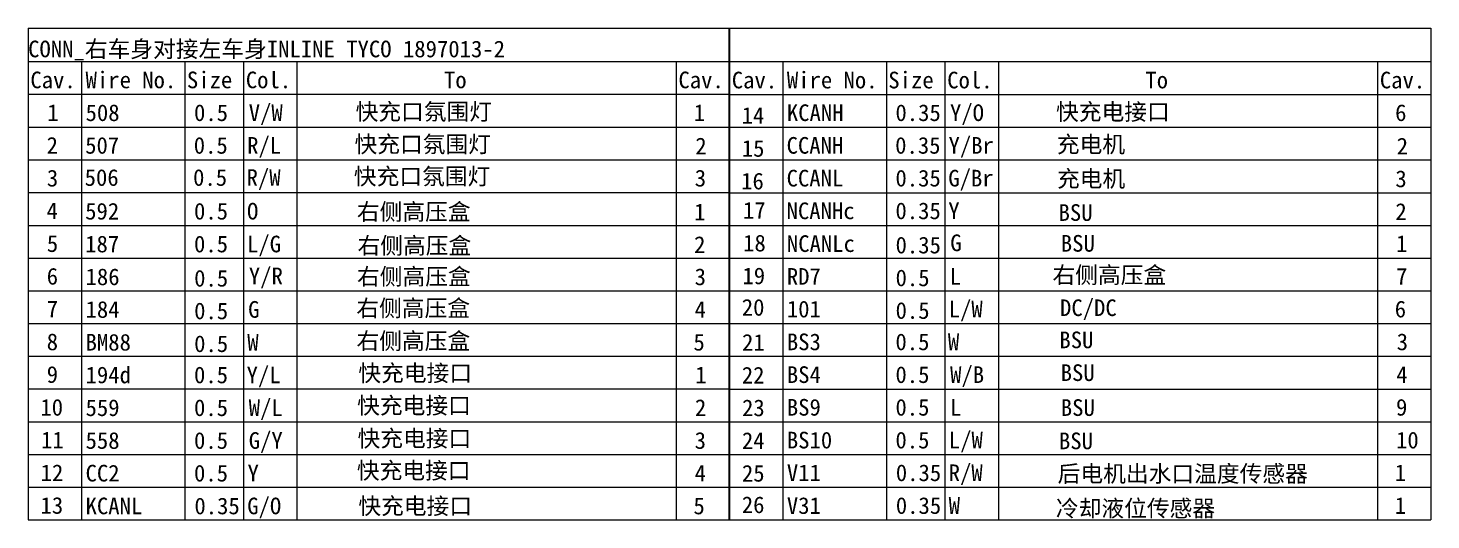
# Model space of a CAD drawing. Header units: millimetres. Extents: x 17 to 3784, y 12 to 1382.
# Drawn here: x 2236.9 to 2343.4, y 698.3 to 735.7 of the extents above; entities that cross this region are included whole.
import ezdxf

# ---------------------------------------------------------------- set-up
doc = ezdxf.new("R2010")
doc.units = ezdxf.units.MM
doc.styles.add('FangSong_GB2312_Style', font='simfang.ttf')

msp = doc.modelspace()

# ---------------------------------------------------------------- linework, layer by layer
at = {"color": 7, "linetype": 'Continuous', "lineweight": 13}
for points in [[(2236.93, 735.7), (2290.16, 735.7)], [(2236.93, 735.7), (2236.93, 698.35)], [(2290.15, 735.7), (2343.39, 735.7)], [(2343.39, 735.7), (2343.39, 698.35)], [(2236.93, 733.15), (2290.16, 733.15)], [(2240.98, 733.15), (2240.98, 698.35)], [(2248.83, 733.15), (2248.83, 698.35)], [(2253.28, 733.15), (2253.28, 698.35)], [(2290.15, 733.15), (2343.39, 733.15)], [(2339.33, 733.15), (2339.33, 698.35)], [(2236.93, 730.67), (2290.16, 730.67)], [(2290.15, 730.66), (2343.39, 730.66)], [(2236.93, 728.18), (2290.16, 728.18)], [(2290.15, 728.18), (2343.39, 728.18)], [(2236.93, 725.69), (2290.16, 725.69)], [(2290.15, 725.69), (2343.39, 725.69)], [(2236.93, 723.21), (2290.16, 723.21)], [(2290.15, 723.2), (2343.39, 723.2)], [(2236.93, 720.72), (2290.16, 720.72)], [(2290.15, 720.72), (2343.39, 720.72)], [(2236.93, 718.24), (2290.16, 718.24)], [(2290.15, 718.23), (2343.39, 718.23)], [(2236.93, 715.75), (2290.16, 715.75)], [(2290.15, 715.75), (2343.39, 715.75)]]:
    msp.add_lwpolyline(points, dxfattribs=at)
at = {"color": 0, "linetype": 'Continuous', "lineweight": 13}
for points in [[(2290.1, 735.68), (2290.1, 698.35)], [(2290.15, 735.69), (2290.15, 698.35)], [(2257.33, 733.15), (2257.33, 698.35)], [(2286.11, 733.15), (2286.11, 698.35)], [(2294.21, 733.15), (2294.21, 698.35)], [(2302.06, 733.15), (2302.06, 698.35)], [(2306.5, 733.15), (2306.5, 698.35)], [(2310.56, 733.15), (2310.56, 698.35)], [(2236.93, 713.27), (2290.16, 713.27)], [(2290.15, 713.26), (2343.39, 713.26)], [(2236.93, 710.78), (2290.16, 710.78)], [(2290.15, 710.78), (2343.39, 710.78)], [(2236.93, 708.3), (2290.16, 708.3)], [(2290.15, 708.29), (2343.39, 708.29)], [(2236.93, 705.81), (2290.16, 705.81)], [(2290.15, 705.81), (2343.39, 705.81)], [(2236.93, 703.32), (2290.16, 703.32)], [(2290.15, 703.32), (2343.39, 703.32)], [(2236.93, 700.84), (2290.16, 700.84)], [(2290.15, 700.83), (2343.39, 700.83)], [(2236.93, 698.35), (2290.16, 698.35)], [(2290.15, 698.35), (2343.39, 698.35)]]:
    msp.add_lwpolyline(points, dxfattribs=at)

# ---------------------------------------------------------------- texts
at = {"color": 7, "linetype": 'Continuous', "style": 'FangSong_GB2312_Style'}
for s, height, p in [('CONN_右车身对接左车身INLINE TYCO 1897013-2', 1.2655, (2236.93, 733.48)), ('Cav.', 1.265, (2237.1, 731.13)), ('Wire No.', 1.265, (2241.29, 731.13)), ('Size', 1.265, (2248.98, 731.13)), ('Col.', 1.265, (2253.45, 731.13)), ('To', 1.265, (2268.49, 731.13)), ('Cav.', 1.265, (2286.28, 731.13)), ('Cav.', 1.265, (2290.33, 731.12)), ('Wire No.', 1.265, (2294.51, 731.12)), ('Size', 1.265, (2302.21, 731.12)), ('Col.', 1.265, (2306.68, 731.12)), ('To', 1.265, (2321.72, 731.12)), ('Cav.', 1.265, (2339.51, 731.12)), ('1', 1.27, (2238.38, 728.64)), ('508', 1.265, (2241.29, 728.64)), ('0.5', 1.265, (2249.52, 728.64)), ('V/W', 1.265, (2253.67, 728.64)), ('快充口氛围灯', 1.265, (2261.78, 728.72)), ('1', 1.27, (2287.44, 728.64)), ('14', 1.265, (2291.08, 728.43)), ('KCANH', 1.265, (2294.51, 728.64)), ('0.35', 1.265, (2302.75, 728.64)), ('Y/O', 1.265, (2306.89, 728.64)), ('快充电接口', 1.265, (2314.94, 728.71)), ('6', 1.27, (2340.67, 728.64)), ('2', 1.27, (2238.33, 726.16)), ('507', 1.265, (2241.26, 726.16)), ('0.5', 1.265, (2249.5, 726.16)), ('R/L', 1.265, (2253.55, 726.16)), ('快充口氛围灯', 1.265, (2261.7, 726.25)), ('2', 1.27, (2287.56, 726.11)), ('15', 1.265, (2291.09, 725.93)), ('CCANH', 1.265, (2294.49, 726.16)), ('0.35', 1.265, (2302.73, 726.16)), ('Y/Br', 1.265, (2306.78, 726.16)), ('充电机', 1.265, (2315, 726.24)), ('2', 1.27, (2340.79, 726.1)), ('R/W', 1.265, (2253.51, 723.72)), ('快充口氛围灯', 1.265, (2261.65, 723.81)), ('G/Br', 1.265, (2306.76, 723.67)), ('充电机', 1.265, (2315.01, 723.63)), ('3', 1.27, (2238.35, 723.67)), ('506', 1.265, (2241.22, 723.72)), ('0.5', 1.265, (2249.45, 723.72)), ('3', 1.27, (2287.52, 723.67)), ('16', 1.265, (2291.04, 723.45)), ('CCANL', 1.265, (2294.49, 723.67)), ('0.35', 1.265, (2302.75, 723.67)), ('3', 1.27, (2340.69, 723.62)), ('4', 1.27, (2238.33, 721.19)), ('592', 1.265, (2241.26, 721.16)), ('0.5', 1.265, (2249.52, 721.16)), ('O', 1.27, (2253.54, 721.16)), ('右侧高压盒', 1.265, (2261.88, 721.12)), ('1', 1.27, (2287.47, 721.1)), ('17', 1.265, (2291.18, 721.23)), ('NCANHc', 1.265, (2294.49, 721.19)), ('0.35', 1.265, (2302.75, 721.19)), ('Y', 1.27, (2306.76, 721.19)), ('BSU', 1.265, (2315.13, 721.06)), ('2', 1.27, (2340.69, 721.13)), ('5', 1.27, (2238.35, 718.7)), ('187', 1.265, (2241.26, 718.67)), ('0.5', 1.265, (2249.52, 718.67)), ('L/G', 1.265, (2253.54, 718.67)), ('右侧高压盒', 1.265, (2261.93, 718.55)), ('2', 1.27, (2287.47, 718.62)), ('18', 1.265, (2291.19, 718.74)), ('NCANLc', 1.265, (2294.51, 718.7)), ('0.35', 1.265, (2302.76, 718.59)), ('G', 1.27, (2306.91, 718.76)), ('BSU', 1.265, (2315.3, 718.72)), ('1', 1.27, (2340.74, 718.7)), ('Y/R', 1.265, (2253.68, 716.25)), ('右侧高压盒', 1.265, (2261.89, 716.2)), ('右侧高压盒', 1.265, (2314.67, 716.32)), ('6', 1.27, (2238.34, 716.22)), ('186', 1.265, (2241.29, 716.18)), ('0.5', 1.265, (2249.53, 716.07)), ('3', 1.27, (2287.51, 716.18)), ('19', 1.265, (2291.14, 716.25)), ('RD7', 1.265, (2294.51, 716.21)), ('0.5', 1.265, (2302.76, 716.1)), ('L', 1.27, (2306.86, 716.21)), ('7', 1.27, (2340.74, 716.21)), ('7', 1.27, (2238.34, 713.73)), ('184', 1.265, (2241.29, 713.7)), ('0.5', 1.265, (2249.53, 713.59)), ('G', 1.27, (2253.63, 713.7)), ('6', 1.27, (2340.64, 713.73)), ('8', 1.27, (2238.34, 711.24)), ('BM88', 1.265, (2241.29, 711.21)), ('0.5', 1.265, (2249.53, 711.1)), ('W', 1.27, (2253.56, 711.21)), ('3', 1.27, (2340.79, 711.24)), ('9', 1.27, (2238.34, 708.76)), ('194d', 1.265, (2241.29, 708.73)), ('0.5', 1.265, (2249.52, 708.73)), ('4', 1.27, (2340.76, 708.75)), ('10', 1.265, (2237.86, 706.27)), ('559', 1.265, (2241.29, 706.24)), ('0.5', 1.265, (2249.52, 706.24)), ('9', 1.27, (2340.74, 706.27)), ('11', 1.265, (2237.91, 703.79)), ('558', 1.265, (2241.29, 703.75)), ('0.5', 1.265, (2249.52, 703.75)), ('10', 1.265, (2340.74, 703.78)), ('12', 1.265, (2237.88, 701.3)), ('CC2', 1.265, (2241.29, 701.27)), ('0.5', 1.265, (2249.52, 701.27)), ('Y', 1.27, (2253.58, 701.27)), ('1', 1.27, (2340.64, 701.3)), ('13', 1.265, (2237.87, 698.82)), ('KCANL', 1.265, (2241.29, 698.78)), ('0.35', 1.265, (2249.55, 698.78)), ('1', 1.27, (2340.64, 698.81))]:
    msp.add_text(s, height=height, dxfattribs=at).set_placement(p)
at = {"color": 0, "linetype": 'Continuous', "style": 'FangSong_GB2312_Style'}
for s, height, p in [('右侧高压盒', 1.265, (2261.84, 713.8)), ('4', 1.27, (2287.51, 713.7)), ('20', 1.265, (2291.09, 713.86)), ('101', 1.265, (2294.51, 713.73)), ('0.5', 1.265, (2302.76, 713.62)), ('L/W', 1.265, (2306.79, 713.73)), ('DC/DC', 1.265, (2315.24, 713.83)), ('右侧高压盒', 1.265, (2261.85, 711.31)), ('5', 1.27, (2287.42, 711.21)), ('21', 1.265, (2291.11, 711.2)), ('BS3', 1.265, (2294.51, 711.24)), ('0.5', 1.265, (2302.75, 711.24)), ('W', 1.27, (2306.73, 711.24)), ('BSU', 1.265, (2315.19, 711.39)), ('快充电接口', 1.265, (2261.99, 708.87)), ('W/B', 1.265, (2306.9, 708.75)), ('BSU', 1.265, (2315.29, 708.9)), ('Y/L', 1.265, (2253.51, 708.73)), ('1', 1.27, (2287.56, 708.73)), ('22', 1.265, (2291.09, 708.71)), ('BS4', 1.265, (2294.51, 708.75)), ('0.5', 1.265, (2302.75, 708.75)), ('W/L', 1.265, (2253.67, 706.24)), ('快充电接口', 1.265, (2261.9, 706.41)), ('2', 1.27, (2287.53, 706.24)), ('23', 1.265, (2291.11, 706.23)), ('BS9', 1.265, (2294.51, 706.27)), ('0.5', 1.265, (2302.75, 706.27)), ('L', 1.27, (2306.9, 706.27)), ('BSU', 1.265, (2315.3, 706.25)), ('G/Y', 1.265, (2253.67, 703.75)), ('快充电接口', 1.265, (2261.93, 703.91)), ('3', 1.27, (2287.51, 703.75)), ('24', 1.265, (2291.1, 703.74)), ('BS10', 1.265, (2294.51, 703.78)), ('0.5', 1.265, (2302.75, 703.78)), ('L/W', 1.265, (2306.8, 703.78)), ('BSU', 1.265, (2315.16, 703.72)), ('快充电接口', 1.265, (2261.88, 701.47)), ('后电机出水口温度传感器', 1.2655, (2315.06, 701.23)), ('4', 1.27, (2287.51, 701.27)), ('25', 1.265, (2291.1, 701.26)), ('V11', 1.265, (2294.51, 701.3)), ('0.35', 1.265, (2302.78, 701.3)), ('R/W', 1.265, (2306.79, 701.3)), ('G/O', 1.265, (2253.56, 698.78)), ('快充电接口', 1.265, (2261.99, 698.78)), ('5', 1.27, (2287.42, 698.78)), ('26', 1.265, (2291.09, 698.87)), ('V31', 1.265, (2294.51, 698.81)), ('0.35', 1.265, (2302.78, 698.81)), ('W', 1.27, (2306.79, 698.81)), ('冷却液位传感器', 1.265, (2314.93, 698.6))]:
    msp.add_text(s, height=height, dxfattribs=at).set_placement(p)

doc.saveas('drawing.dxf')
